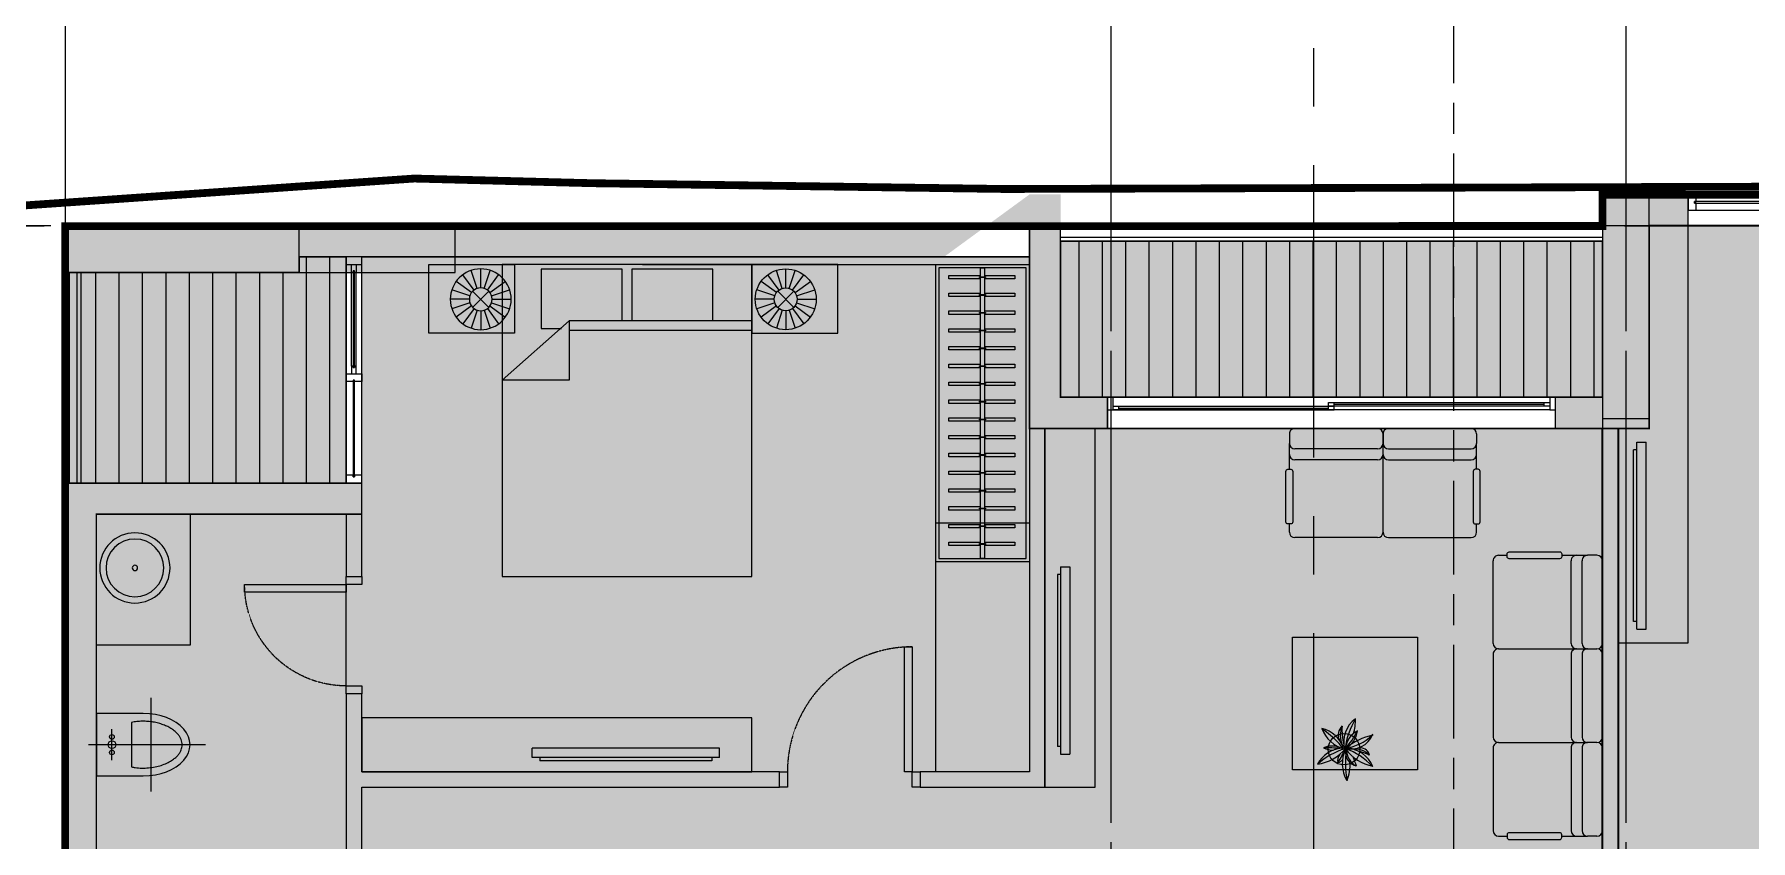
# Model space of a CAD drawing. Header units: millimetres. Extents: x -100356 to 314685, y 446 to 1273965.
# Drawn here: x 32044 to 43041, y 1032189 to 1037358 of the extents above; entities that cross this region are included whole.
import ezdxf
from ezdxf.enums import TextEntityAlignment as Align

# ---------------------------------------------------------------- set-up
doc = ezdxf.new("R2010")
doc.units = ezdxf.units.MM
for name, pattern in [('CENTER', [2, 1.25, -0.25, 0.25, -0.25]), ('CENTER2', [28.575, 19.05, -3.175, 3.175, -3.175]), ('Dash', [6, 3, -3]), ('DASHED2', [0.375, 0.25, -0.125]), ('Kume - Grid Line', [10.5, 6, -1.25, 2, -1.25]), ('VL3 - tb$0$$4$HIDDEN', [0.375, 0.25, -0.125]), ('VL3 - tb$0$HIDDEN', [0.375, 0.25, -0.125])]:
    doc.linetypes.add(name, pattern=pattern)
for name, color, linetype, lineweight in [('@ color hatch', 7, 'Continuous', 13), ('A-_ANOT----_D', 7, 'Continuous', 5), ('A.Axis', 251, 'CENTER2', 13), ('A1 - dp$0$TUONG 2', 2, 'Continuous', 25), ('GJ', 1, 'Continuous', 13), ('Hatch-wall', 251, 'Continuous', 5), ('LC.HA', 250, 'Continuous', 9), ('LGI', 250, 'CENTER', 9), ('VL2 - tb$0$A.Door', 4, 'Continuous', 13), ('VL2 - tb$0$A.HACH 250', 250, 'Continuous', 5), ('VL2 - tb$0$CUA', 5, 'Continuous', 9), ('VL2 - tb$0$KHCUA', 3, 'Continuous', 13), ('VL2 - tb$0$TUONG 2', 2, 'Continuous', 35), ('VL3 - tb$0$$2$CUA', 5, 'Continuous', 9), ('VL3 - tb$0$$7$FURNITURE', 8, 'Continuous', 5), ('VL3 - tb$0$A.Door', 4, 'Continuous', 13), ('VL3 - tb$0$A.HACH 250', 250, 'Continuous', 5), ('VL3 - tb$0$CUA', 5, 'Continuous', 9), ('VL3 - tb$0$FURNITURE', 7, 'Continuous', 5), ('VL3 - tb$0$TUONG 2', 2, 'Continuous', 35)]:
    doc.layers.add(name, color=color, linetype=linetype, lineweight=lineweight)
doc.layers.add('STR', color=7, linetype='Continuous')
doc.styles.add('VL2 - tb$0$GHICHU-C', font='Font - TrueType - Arial.ttf', dxfattribs={"width": 0.7})

# ---------------------------------------------------------------- blocks, each defined once
blk = doc.blocks.new('grid tower')
at = {"layer": 'A.Axis', "linetype": 'Kume - Grid Line', "lineweight": 9, "ltscale": 100}
for p, q in [((33501, 38386.8, 0), (33501, -18372.7, 0)), ((32399.8, -18372.7), (32399.8, 9799.9)), ((35699.8, -18372.7), (35699.8, 9799.9)), ((42399.8, -18372.7), (42399.8, 9799.9)), ((48341.2, -11100.1), (-14918.8, -11100.1))]:
    blk.add_line(p, q, dxfattribs=at)
blk = doc.blocks.new('*U296')
at = {"layer": 'VL3 - tb$0$FURNITURE'}
for p, q in [((0, 100), (3471, 100)), ((0, 75), (3471, 75)), ((0, 25), (3471, 25)), ((0, 0), (3471, 0))]:
    blk.add_line(p, q, dxfattribs=at)
blk = doc.blocks.new('VL3 - tb$0$A$C4E823157')
for p, q in [((-600, 20), (-600, 80)), ((-600, 80), (600, 80)), ((-600, 20), (600, 20)), ((-551, 20), (-551, 0)), ((-551, 0), (551, 0)), ((551, 20), (551, 0)), ((600, 20), (600, 80))]:
    blk.add_line(p, q)
blk = doc.blocks.new('*U167')
at = {"layer": 'VL3 - tb$0$$7$FURNITURE'}
for points in [[(0, 600), (0, 0), (1904, 0), (1904, 600)], [(1884, 580), (1884, 20), (20, 20), (20, 580)]]:
    blk.add_lwpolyline(points, close=True, dxfattribs=at)
at = {"layer": 'VL3 - tb$0$$7$FURNITURE', "ltscale": 6}
for points in [[(91, 313), (91, 515), (69, 515), (69, 313)], [(205, 313), (205, 515), (183, 515), (183, 313)], [(319, 313), (319, 515), (297, 515), (297, 313)], [(433, 313), (433, 515), (411, 515), (411, 313)], [(547, 313), (547, 515), (525, 515), (525, 313)], [(661, 313), (661, 515), (639, 515), (639, 313)], [(775, 313), (775, 515), (753, 515), (753, 313)], [(889, 313), (889, 515), (867, 515), (867, 313)], [(1003, 313), (1003, 515), (981, 515), (981, 313)], [(1117, 313), (1117, 515), (1095, 515), (1095, 313)], [(1231, 313), (1231, 515), (1209, 515), (1209, 313)], [(1345, 313), (1345, 515), (1323, 515), (1323, 313)], [(1459, 313), (1459, 515), (1437, 515), (1437, 313)], [(1573, 313), (1573, 515), (1551, 515), (1551, 313)], [(1687, 313), (1687, 515), (1665, 515), (1665, 313)], [(1801, 313), (1801, 515), (1779, 515), (1779, 313)], [(69, 287), (69, 92), (91, 92), (91, 287)], [(183, 287), (183, 92), (205, 92), (205, 287)], [(297, 287), (297, 92), (319, 92), (319, 287)], [(411, 287), (411, 92), (433, 92), (433, 287)], [(525, 287), (525, 92), (547, 92), (547, 287)], [(639, 287), (639, 92), (661, 92), (661, 287)], [(753, 287), (753, 92), (775, 92), (775, 287)], [(867, 287), (867, 92), (889, 92), (889, 287)], [(981, 287), (981, 92), (1003, 92), (1003, 287)], [(1095, 287), (1095, 92), (1117, 92), (1117, 287)], [(1209, 287), (1209, 92), (1231, 92), (1231, 287)], [(1323, 287), (1323, 92), (1345, 92), (1345, 287)], [(1437, 287), (1437, 92), (1459, 92), (1459, 287)], [(1551, 287), (1551, 92), (1573, 92), (1573, 287)], [(1665, 287), (1665, 92), (1687, 92), (1687, 287)], [(1779, 287), (1779, 92), (1801, 92), (1801, 287)]]:
    blk.add_lwpolyline(points, dxfattribs=at)
for points in [[(1884, 287), (1884, 313), (20, 313), (20, 287)], [(83, 319), (78, 319), (78, 280), (83, 280)], [(197, 319), (192, 319), (192, 280), (197, 280)], [(311, 319), (306, 319), (306, 280), (311, 280)], [(425, 319), (420, 319), (420, 280), (425, 280)], [(539, 319), (534, 319), (534, 280), (539, 280)], [(653, 319), (648, 319), (648, 280), (653, 280)], [(767, 319), (762, 319), (762, 280), (767, 280)], [(881, 319), (876, 319), (876, 280), (881, 280)], [(995, 319), (990, 319), (990, 280), (995, 280)], [(1109, 319), (1104, 319), (1104, 280), (1109, 280)], [(1223, 319), (1218, 319), (1218, 280), (1223, 280)], [(1337, 319), (1332, 319), (1332, 280), (1337, 280)], [(1451, 319), (1446, 319), (1446, 280), (1451, 280)], [(1565, 319), (1560, 319), (1560, 280), (1565, 280)], [(1679, 319), (1674, 319), (1674, 280), (1679, 280)], [(1793, 319), (1788, 319), (1788, 280), (1793, 280)]]:
    blk.add_lwpolyline(points, close=True, dxfattribs=at)
blk = doc.blocks.new('VL3 - tb$0$$1$Bed 1600')
at = {"layer": 'VL3 - tb$0$$7$FURNITURE', "linetype": 'Continuous'}
for p, q in [((2, -80), (2, 0)), ((2, 0), (66, 0)), ((12, -1.2), (32.8, -1.2)), ((12, -14.4), (12, -1.2)), ((32.8, -1.2), (32.8, -14.4)), ((35.2, -1.2), (56, -1.2)), ((35.2, -14.4), (35.2, -1.2)), ((56, -1.2), (56, -16.4)), ((66, 0), (66, -80)), ((2, -14.4), (48.8, -14.4)), ((48.8, -16.8), (2, -16.8)), ((66, -29.6), (48.8, -14.4)), ((48.8, -14.4), (48.8, -29.6)), ((56, -16.4), (50.8, -16.4)), ((48.8, -29.6), (66, -29.6)), ((66, -80), (2, -80))]:
    blk.add_line(p, q, dxfattribs=at)
blk = doc.blocks.new('*U166')
at = {"layer": 'VL3 - tb$0$$7$FURNITURE'}
for p, q in [((550, 0), (0, 0)), ((0, 0), (0, -439)), ((550, -439), (550, 0)), ((158, -179), (60, -108)), ((174, -163), (103, -65)), ((195, -153), (157, -37)), ((217, -149), (217, -27)), ((240, -153), (278, -37)), ((260, -163), (332, -65)), ((277, -179), (375, -108)), ((148, -200), (32, -162)), ((166, -171), (269, -274)), ((269, -171), (166, -274)), ((287, -200), (403, -162)), ((144, -222), (22, -222)), ((148, -245), (32, -283)), ((158, -265), (60, -337)), ((174, -282), (103, -380)), ((195, -292), (157, -408)), ((217, -296), (217, -418)), ((217, -296), (217, -418)), ((240, -292), (278, -408)), ((260, -282), (332, -380)), ((277, -265), (375, -337)), ((287, -245), (403, -283)), ((291, -222), (412, -222)), ((0, -439), (550, -439))]:
    blk.add_line(p, q, dxfattribs=at)
for radius in [195, 73.2]:
    blk.add_circle((217, -222), radius, dxfattribs=at)
blk = doc.blocks.new('*U164')
at = {"layer": 'VL3 - tb$0$$7$FURNITURE'}
for p, q in [((550, 0), (0, 0)), ((0, 0), (0, -439)), ((550, -439), (550, 0)), ((158, -179), (60, -108)), ((174, -163), (103, -65)), ((195, -153), (157, -37)), ((217, -149), (217, -27)), ((240, -153), (278, -37)), ((260, -163), (332, -65)), ((277, -179), (375, -108)), ((148, -200), (32, -162)), ((166, -171), (269, -274)), ((269, -171), (166, -274)), ((287, -200), (403, -162)), ((144, -222), (22, -222)), ((148, -245), (32, -283)), ((158, -265), (60, -337)), ((174, -282), (103, -380)), ((195, -292), (157, -408)), ((217, -296), (217, -418)), ((217, -296), (217, -418)), ((240, -292), (278, -408)), ((260, -282), (332, -380)), ((277, -265), (375, -337)), ((287, -245), (403, -283)), ((291, -222), (412, -222)), ((0, -439), (550, -439))]:
    blk.add_line(p, q, dxfattribs=at)
for radius in [195, 73.2]:
    blk.add_circle((217, -222), radius, dxfattribs=at)
blk = doc.blocks.new('VL3 - tb$0$$1$A$C6FE626A3')
at = {"layer": 'VL3 - tb$0$$7$FURNITURE'}
for p, q in [((-90, 606), (-150, 606)), ((-150, -594), (-150, 606)), ((-90, -594), (-90, 606)), ((-90, 557), (-70, 557)), ((-70, -545), (-70, 557)), ((-90, -545), (-70, -545)), ((-90, -594), (-150, -594))]:
    blk.add_line(p, q, dxfattribs=at)
blk = doc.blocks.new('*U298')
for points in [[(-700, 100), (-750, 100), (-750, 0), (-700, 0)], [(-50, 0), (-100, 0), (-100, -650), (-50, -650)], [(0, 100), (-50, 100), (-50, 0), (0, 0)]]:
    blk.add_lwpolyline(points, close=True)
at = {"linetype": 'VL3 - tb$0$$4$HIDDEN'}
blk.add_arc((-50, 0), 650, 180, 270, dxfattribs=at)
blk = doc.blocks.new('VL3 - tb$0$$1$A$C4168242D')
at = {"layer": 'VL3 - tb$0$$7$FURNITURE'}
for points in [[(300, 750), (300, 0)], [(0, 400), (600, 400)], [(100, 350), (100, 50), (500, 50), (500, 350)], [(157, 276), (443, 276)], [(400, 150), (200, 150)]]:
    blk.add_lwpolyline(points, dxfattribs=at)
for centre, radius in [((250, 150), 15), ((300, 150), 25), ((350, 150), 15)]:
    blk.add_circle(centre, radius, dxfattribs=at)
blk.add_ellipse((300, 350), major_axis=(0, 300), ratio=0.666667, start_param=4.712389, end_param=7.853982, dxfattribs=at)
blk.add_open_spline([(443, 276), (444, 283), (446, 291), (449, 313), (450, 328), (450, 356), (450, 370), (447, 399), (445, 413), (440, 440), (437, 453), (428, 478), (424, 490), (413, 512), (408, 522), (396, 540), (391, 547), (380, 560), (374, 566), (363, 576), (357, 580), (346, 588), (340, 591), (328, 595), (323, 597), (311, 599), (306, 600), (295, 600), (289, 600), (278, 597), (273, 596), (261, 591), (255, 588), (244, 581), (238, 577), (226, 567), (221, 561), (210, 548), (204, 541), (194, 525), (189, 517), (180, 499), (176, 489), (169, 469), (165, 459), (160, 437), (157, 426), (153, 404), (152, 392), (150, 369), (150, 357), (150, 333), (151, 321), (153, 298), (155, 287), (157, 276)], degree=3, knots=[4.428595, 4.428595, 4.428595, 4.428595, 4.521718, 4.521718, 4.681946, 4.681946, 4.842175, 4.842175, 5.002403, 5.002403, 5.162632, 5.162632, 5.32286, 5.32286, 5.483089, 5.483089, 5.615862, 5.615862, 5.748636, 5.748636, 5.88141, 5.88141, 6.014184, 6.014184, 6.146958, 6.146958, 6.279732, 6.279732, 6.412506, 6.412506, 6.545279, 6.545279, 6.678053, 6.678053, 6.810827, 6.810827, 6.943601, 6.943601, 7.076375, 7.076375, 7.209149, 7.209149, 7.341922, 7.341922, 7.474696, 7.474696, 7.60747, 7.60747, 7.740244, 7.740244, 7.873018, 7.873018, 8.005792, 8.005792, 8.137776, 8.137776, 8.137776, 8.137776], dxfattribs=at)
blk = doc.blocks.new('VL3 - tb$0$$1$A$C722D3D91')
at = {"layer": 'VL3 - tb$0$$7$FURNITURE', "ltscale": 0.07}
for radius in [225, 185, 17]:
    blk.add_circle((0, 0), radius, dxfattribs=at)
blk = doc.blocks.new('*U436')
at = {"layer": 'VL3 - tb$0$FURNITURE'}
for p, q in [((0, 100), (1350, 100)), ((0, 75), (1350, 75)), ((0, 25), (1350, 25)), ((0, 0), (1350, 0))]:
    blk.add_line(p, q, dxfattribs=at)
blk = doc.blocks.new('*U299')
at = {"layer": 'VL3 - tb$0$A.Door', "ltscale": 0.5}
for p, q in [((1400, 65), (2000, 65)), ((1400, 35), (2000, 35))]:
    blk.add_line(p, q, dxfattribs=at)
for points in [[(650, 0), (2100, 0), (2100, 100), (650, 100)], [(2050, 100), (2050, 0), (2100, 0), (2100, 100)]]:
    blk.add_lwpolyline(points, close=True, dxfattribs=at)
for points in [[(700, 55), (700, 100), (650, 100), (650, 0), (700, 0), (700, 45), (690, 45), (690, 55), (700, 55)], [(1300, 55), (1300, 100), (1350, 100), (1350, 0), (1300, 0), (1300, 45), (1310, 45), (1310, 55), (1300, 55)], [(1400, 55), (1400, 65), (1350, 65), (1350, 35), (1400, 35), (1400, 45), (1390, 45), (1390, 55), (1400, 55)], [(2000, 55), (2000, 65), (2050, 65), (2050, 35), (2000, 35), (2000, 45), (2010, 45), (2010, 55), (2000, 55)]]:
    blk.add_lwpolyline(points, dxfattribs=at)
at = {"layer": 'VL3 - tb$0$A.HACH 250', "ltscale": 0.5}
for points in [[(690, 45), (1310, 45), (1310, 55), (690, 55)], [(1390, 45), (2010, 45), (2010, 55), (1390, 55)]]:
    blk.add_lwpolyline(points, close=True, dxfattribs=at)
blk = doc.blocks.new('*U159')
for points in [[(0, 100), (50, 100), (50, 0), (0, 0)], [(50, 0), (100, 0), (100, -800), (50, -800)], [(850, 100), (900, 100), (900, 0), (850, 0)]]:
    blk.add_lwpolyline(points, close=True)
at = {"linetype": 'VL3 - tb$0$HIDDEN'}
blk.add_arc((50, 0), 800, 270, 0, dxfattribs=at)
blk = doc.blocks.new('VL2 - tb$0$A$C6FE626A3')
for p, q in [((-90, 606), (-150, 606)), ((-150, -594), (-150, 606)), ((-90, -594), (-90, 606)), ((-90, 557), (-70, 557)), ((-70, -545), (-70, 557)), ((-90, -545), (-70, -545)), ((-90, -594), (-150, -594))]:
    blk.add_line(p, q)
blk = doc.blocks.new('VL2 - tb$0$cua so 1')
at = {"layer": 'VL2 - tb$0$A.Door', "ltscale": 0.5}
for p, q in [((1400, 65), (2000, 65)), ((1400, 35), (2000, 35))]:
    blk.add_line(p, q, dxfattribs=at)
for points in [[(0, 0), (2100, 0), (2100, 100), (0, 100)], [(2050, 100), (2050, 0), (2100, 0), (2100, 100)]]:
    blk.add_lwpolyline(points, close=True, dxfattribs=at)
for points in [[(50, 55), (50, 100), (0, 100), (0, 0), (50, 0), (50, 45), (40, 45), (40, 55), (50, 55)], [(1300, 55), (1300, 100), (1350, 100), (1350, 0), (1300, 0), (1300, 45), (1310, 45), (1310, 55), (1300, 55)], [(1400, 55), (1400, 65), (1350, 65), (1350, 35), (1400, 35), (1400, 45), (1390, 45), (1390, 55), (1400, 55)], [(2000, 55), (2000, 65), (2050, 65), (2050, 35), (2000, 35), (2000, 45), (2010, 45), (2010, 55), (2000, 55)]]:
    blk.add_lwpolyline(points, dxfattribs=at)
at = {"layer": 'VL2 - tb$0$A.HACH 250', "ltscale": 0.5}
for points in [[(40, 45), (1310, 45), (1310, 55), (40, 55)], [(1390, 45), (2010, 45), (2010, 55), (1390, 55)]]:
    blk.add_lwpolyline(points, close=True, dxfattribs=at)
blk = doc.blocks.new('VL2 - tb$0$sofa 1')
for p, q in [((0, -530), (0, 0)), ((35, 35), (96, 35)), ((261, 35), (96, 35)), ((131, -530), (131, 0)), ((201, -530), (201, 0)), ((665, 35), (611, 35)), ((700, -530), (700, 0)), ((0, -600), (0, -1130)), ((35, -565), (96, -565)), ((665, -565), (96, -565)), ((131, -1130), (131, -600)), ((201, -1130), (201, -600)), ((700, -1130), (700, -600)), ((0, -1200), (0, -1730)), ((665, -1165), (35, -1165)), ((131, -1200), (131, -1730)), ((201, -1200), (201, -1730)), ((700, -1200), (700, -1730)), ((35, -1765), (96, -1765)), ((261, -1765), (96, -1765)), ((665, -1765), (611, -1765)), ((806, -1913), (806, -1966)), ((1371, -1878), (841, -1878)), ((1406, -1913), (1406, -2543)), ((1406, -1913), (1406, -2482)), ((1441, -1878), (1971, -1878)), ((2006, -1913), (2006, -1966)), ((806, -2316), (806, -2482)), ((1371, -2377), (841, -2377)), ((1441, -2377), (1971, -2377)), ((2006, -2316), (2006, -2482)), ((806, -2543), (806, -2482)), ((1371, -2447), (841, -2447)), ((1406, -2543), (1406, -2482)), ((1441, -2447), (1971, -2447)), ((2006, -2543), (2006, -2482)), ((1371, -2578), (841, -2578)), ((1441, -2578), (1971, -2578))]:
    blk.add_line(p, q)
for points in [[(598, 57), (275, 57, 0.414214), (261, 44), (261, 26, 0.414214), (275, 13), (598, 13, 0.414214), (611, 26), (611, 44, 0.414214)], [(598, -1787), (275, -1787, -0.414214), (261, -1774), (261, -1756, -0.414214), (275, -1743), (598, -1743, -0.414214), (611, -1756), (611, -1774, -0.414214)], [(784, -1979), (784, -2303, 0.414214), (797, -2316), (815, -2316, 0.414214), (828, -2303), (828, -1979, 0.414214), (815, -1966), (797, -1966, 0.414214)], [(2028, -1979), (2028, -2303, -0.414214), (2015, -2316), (1997, -2316, -0.414214), (1984, -2303), (1984, -1979, -0.414214), (1997, -1966), (2015, -1966, -0.414214)]]:
    blk.add_lwpolyline(points, format="xyb", close=True)
blk.add_lwpolyline([(1986, -1240), (1186, -1240), (1186, -390), (1986, -390)], close=True)
blk.add_circle((1656, -522), 101)
for centre, radius, start, end in [((35, 0), 35, 90, 180), ((96, 0), 35, 0, 90), ((166, 0), 35, 0, 90), ((665, 0), 35, 0, 90), ((1837, -416), 220, 154.7196, 185.6674), ((928, -443), 719, 353.8852, 9.76), ((1451, -429), 216, 334.191, 29.7589), ((1417, -689), 282, 36.0102, 78.7514), ((1652, -333), 197, 203.5569, 265.5928), ((1792, -115), 435, 223.0584, 250.3682), ((1560, -500), 86.5, 349.0123, 78.5733), ((1182, -603), 437, 17.5499, 25.3147), ((1509, -529), 134, 4.8141, 58.0945), ((1868, -708), 286, 98.611, 140.85), ((1987, -650), 361, 143.9758, 159.4862), ((1503, -63), 485, 287.6158, 311.4256), ((1710, -495), 60.6, 103.0214, 137.1627), ((1652, -333), 197, 275.3509, 331.9516), ((1635, -448), 62.6, 321.0444, 10.8834), ((35, -530), 35, 180, 270), ((96, -530), 35, 270, 0), ((166, -530), 35, 270, 0), ((665, -530), 35, 270, 0), ((1609, -668), 145, 72.5643, 160.5658), ((1376, -190), 433, 282.8237, 308.4584), ((1695, -837), 314, 99.6289, 133.8517), ((1585, -395), 128, 224.3745, 278.3611), ((1855, 391), 947, 247.585, 253.6645), ((1553, -469), 61.8, 195.6468, 282.6443), ((1717, -656), 148, 117.6391, 173.4927), ((1498, -507), 151, 298.6711, 351.4448), ((1917, -797), 380, 135.3527, 155.2401), ((1470, -567), 188, 307.0526, 13.6398), ((1152, -459), 502, 329.2774, 351.9041), ((1837, -416), 220, 208.0633, 209.2303), ((1601, -726), 209, 19.8532, 75.8716), ((2213, -67), 719, 219.2619, 234.5537), ((1838, -471), 188, 198.2679, 257.7577), ((1524, -610), 156, 337.1601, 24.0107), ((1783, 750), 1281, 265.498, 270.09), ((1731, -400), 142, 252.6029, 293.2685), ((1717, -678), 163, 64.7044, 87.5627), ((35, -600), 35, 90, 180), ((96, -600), 35, 0, 90), ((166, -600), 35, 0, 90), ((665, -600), 35, 0, 90), ((1868, -708), 286, 162.1417, 181.7779), ((1315, -645), 354, 355.9263, 14.9396), ((1615, -613), 78.4, 311.9837, 25.4724), ((35, -1130), 35, 180, 270), ((35, -1200), 35, 90, 180), ((96, -1130), 35, 270, 0), ((96, -1200), 35, 0, 90), ((166, -1130), 35, 270, 0), ((166, -1200), 35, 0, 90), ((665, -1130), 35, 270, 0), ((665, -1200), 35, 0, 90), ((35, -1730), 35, 180, 270), ((96, -1730), 35, 270, 0), ((166, -1730), 35, 270, 0), ((665, -1730), 35, 270, 0), ((841, -1913), 35, 90, 180), ((1371, -1913), 35, 0, 90), ((1441, -1913), 35, 90, 180), ((1971, -1913), 35, 0, 90), ((841, -2412), 35, 90, 180), ((1371, -2412), 35, 0, 90), ((1441, -2412), 35, 90, 180), ((1971, -2412), 35, 0, 90), ((841, -2482), 35, 90, 180), ((1371, -2482), 35, 0, 90), ((1441, -2482), 35, 90, 180), ((1971, -2482), 35, 0, 90), ((841, -2543), 35, 180, 270), ((1371, -2543), 35, 270, 0), ((1441, -2543), 35, 180, 270), ((1971, -2543), 35, 270, 0)]:
    blk.add_arc(centre, radius, start, end)
blk = doc.blocks.new('*U297')
for p, q in [((50, 0), (1999, 0)), ((100, 0), (100, -30)), ((1949, 0), (1949, -30)), ((1999, 0), (1999, -30)), ((50, -30), (1999, -30)), ((1949, -35), (1949, -65)), ((1949, -35), (3898, -35)), ((1949, -65), (3898, -65)), ((1999, -35), (1999, -65)), ((3848, -35), (3848, -65))]:
    blk.add_line(p, q)
at = {"color": 8}
for p, q in [((100, -15), (1949, -15)), ((1999, -50), (3848, -50))]:
    blk.add_line(p, q, dxfattribs=at)
for points in [[(0, 0), (50, 0), (50, -110), (0, -110)], [(3898, 0), (3948, 0), (3948, -110), (3898, -110)]]:
    blk.add_lwpolyline(points, close=True)
for points in [[(3898, 0), (50, 0)], [(3898, -110), (50, -110)]]:
    blk.add_lwpolyline(points)
at = {"layer": 'VL2 - tb$0$KHCUA', "style": 'VL2 - tb$0$GHICHU-C', "flags": 1}
for tag, p in [('KICH_THUOC', (450, -300)), ('TEN_CUA', (450, -184)), ('QUI_CACH', (450, -421))]:
    blk.add_attdef(tag, text='', height=50, dxfattribs=at).set_placement(p, align=Align.MIDDLE)
blk = doc.blocks.new('VL6 - revised')
at = {"layer": '@ color hatch', "ltscale": 0.5}
h = blk.add_hatch(color=171, dxfattribs=at)
h.dxf.hatch_style = 1
h.paths.add_polyline_path([(110393, 150), (110393, 900), (109993, 900), (109993, 1720), (110393, 1720), (110393, 9600), (107593, 9600), (107593, 8300), (103621, 8300), (103621, 9400), (101851, 9400), (101851, 9400), (99343, 9400), (99343, 7750), (97643, 7750), (97643, 3200), (98343, 3200), (98343, 2700), (97643, 2700), (97643, 300), (98943, 300), (98943, 200), (101343, 200), (101343, 2050), (103743, 2050), (103743, 150)])
h.paths.add_polyline_path([(107293, 8500), (103821, 8500), (103821, 9500), (107293, 9500)], flags=17)
h.paths.add_polyline_path([(101543, 1850), (103543, 1850), (103543, 0), (101543, 0)])
h.paths.add_polyline_path([(97443, 9300), (98943, 9300), (98943, 9400), (99243, 9400), (99243, 7950), (97443, 7950)])
at = {"layer": 'Hatch-wall', "ltscale": 0.5}
h = blk.add_hatch(color=256, dxfattribs=at)
h.dxf.hatch_style = 1
h.paths.add_polyline_path([(101343, 4800), (101343, 200), (97643, 200), (97643, 600), (97443, 600), (97443, 0), (101543, 0), (101543, 1850), (102143, 1850), (102143, 2050), (101443, 2050), (101443, 4800), (102043, 4800), (102043, 4900), (101323, 4900), (101323, 4800)])
h.paths.add_polyline_path([(100223, 4800), (100223, 3200), (98463, 3200), (98463, 3200), (97643, 3200), (97643, 3700), (97443, 3700), (97443, 2700), (98343, 2700), (98343, 3100), (100323, 3100), (100323, 4800), (100423, 4800), (100423, 4900), (100091, 4900), (100091, 4800)], flags=17)
h.paths.add_polyline_path([(97643, 3100), (98243, 3100), (98243, 2800), (97643, 2800)], flags=16)
h.paths.add_polyline_path([(108693, 1950), (107293, 1950), (107293, 2150), (107393, 2150), (107393, 2052), (108293, 2052), (108293, 2900), (108393, 2900), (108393, 2050), (108793, 2050), (108793, 150), (110393, 150), (110393, 900), (109993, 900), (109993, 1720), (110393, 1720), (110393, 9800), (110593, 9800), (110593, 0), (105793, 0), (105793, 150), (105893, 150), (105993, 150), (108693, 150)])
h.paths.add_polyline_path([(110093, 1000), (110093, 1620), (110393, 1620), (110393, 1000)], flags=16)
h.paths.add_polyline_path([(110393, 3850), (110393, 3750), (108393, 3750), (108393, 3650), (108293, 3650), (108293, 3850)], flags=17)
h.paths.add_polyline_path([(104043, 2050), (102943, 2050), (102943, 1850), (103543, 1850), (103543, 200), (103543, 0), (104493, 0), (104493, 150), (103743, 150), (103743, 1950), (104043, 1950)])
h.paths.add_polyline_path([(106993, 8500), (107293, 8500), (107293, 8300), (106993, 8300)], flags=17)
h.paths.add_polyline_path([(107293, 8300), (107593, 8300), (107593, 9600), (107843, 9600), (107843, 9800), (107293, 9800)])
h.paths.add_polyline_path([(98943, 9600), (103621, 9600), (103621, 9400), (98943, 9400)], flags=16)
edge = h.paths.add_edge_path()
edge.add_line((99243, 6600), (99243, 4900))
edge.add_line((99243, 4900), (97643, 4900))
edge.add_line((97643, 4900), (97643, 7750))
edge.add_line((97643, 7750), (99243, 7750))
edge.add_line((99243, 7750), (99243, 7350))
edge.add_line((99243, 7350), (99343, 7350))
edge.add_line((99343, 7350), (99343, 7950))
edge.add_line((99343, 7950), (97443, 7950))
edge.add_line((97443, 7950), (97443, 4400))
edge.add_line((97443, 4400), (97643, 4400))
edge.add_line((97643, 4400), (97643, 4800))
edge.add_line((97643, 4800), (99421, 4800))
edge.add_line((99421, 4800), (99421, 4900))
edge.add_line((99421, 4900), (99343, 4900))
edge.add_line((99343, 4900), (99343, 6000))
edge.add_line((99343, 6000), (102021, 6000))
edge.add_line((102021, 6000), (102021, 6100))
edge.add_line((102021, 6100), (99343, 6100))
edge.add_line((99343, 6100), (99343, 6600))
edge.add_line((103621, 8800), (103621, 9800))
edge.add_line((103621, 9800), (103621, 6100))
edge.add_line((103621, 6100), (102921, 6100))
edge.add_line((102921, 6100), (102921, 6000))
edge.add_line((102921, 6000), (103721, 6000))
edge.add_line((103721, 6000), (103721, 8300))
edge.add_line((103721, 8300), (104121, 8300))
edge.add_line((104121, 8300), (104121, 8500))
edge.add_line((104121, 8500), (103821, 8500))
edge.add_line((103821, 8500), (103821, 9800))
edge.add_line((103821, 9800), (103622, 9800))
h = blk.add_hatch(color=256, dxfattribs=at)
h.dxf.hatch_style = 1
h.paths.add_polyline_path([(104121, 8500), (103821, 8500), (103821, 9600), (103621, 9600), (103621, 8800), (103621, 6100), (102921, 6100), (102921, 6000), (103721, 6000), (103721, 8300), (104121, 8300)])
h = blk.add_hatch(color=256, dxfattribs=at)
h.dxf.hatch_style = 1
h.paths.add_polyline_path([(107393, 3050), (107293, 3050), (107293, 8300), (107393, 8300)])
h = blk.add_hatch(color=256, dxfattribs=at)
h.dxf.hatch_style = 1
h.paths.add_polyline_path([(99343, 6100), (99343, 6600), (99243, 6600), (99243, 4900), (97643, 4900), (97643, 7750), (99243, 7750), (99243, 7350), (99343, 7350), (99343, 7950), (97443, 7950), (97443, 4400), (97643, 4400), (97643, 4800), (99421, 4800), (99421, 4900), (99343, 4900), (99343, 6000), (102101, 6000), (102101, 6100)])
at = {"layer": 'VL3 - tb$0$A.HACH 250'}
h = blk.add_hatch(dxfattribs=at)
h.set_pattern_fill('_USER', color=256, scale=150, angle=270, pattern_type=0)
h.set_pattern_definition([(270, (328837.5, -51870.26), (150, -3e-14), [])])
h.paths.add_polyline_path([(103821, 8500), (103822, 9500), (107293, 9500), (107292, 8500)])
h = blk.add_hatch(dxfattribs=at)
h.set_pattern_fill('_USER', color=256, scale=150, angle=270, pattern_type=0)
h.set_pattern_definition([(270, (322087.5, -51870.26), (150, -3e-14), [])])
h.paths.add_polyline_path([(97542, 7950), (97543, 9300), (98943, 9300), (98943, 9400), (99243, 9400), (99242, 7950)])
at = {"layer": '@ color hatch', "color": 250, "ltscale": 10, "const_width": 10}
blk.add_lwpolyline([(110393, 9600), (107593, 9600), (107593, 8300), (103621, 8300), (103621, 9400), (101851, 9400), (101851, 9400), (99343, 9400), (99343, 7750), (97643, 7750), (97643, 3200), (98343, 3200), (98343, 2700), (97643, 2700), (97643, 300), (98943, 300), (98943, 200), (101343, 200), (101343, 2050), (103743, 2050), (103743, 150), (110393, 150)], dxfattribs=at)
at = {"layer": '@ color hatch', "color": 250, "ltscale": 10, "const_width": 10, "elevation": 0}
for points in [[(107293, 8500), (103821, 8500), (103821, 9500), (107293, 9500)], [(97443, 9300), (98943, 9300), (98943, 9400), (99243, 9400), (99243, 7950), (97443, 7950)]]:
    blk.add_lwpolyline(points, close=True, dxfattribs=at)
at = {"layer": 'A1 - dp$0$TUONG 2', "ltscale": 0.5, "elevation": 0}
for points in [[(107293, 8300), (107593, 8300), (107593, 9600), (107843, 9600), (107843, 9800), (107293, 9800)], [(107393, 3050), (107293, 3050), (107293, 8300), (107393, 8300)]]:
    blk.add_lwpolyline(points, close=True, dxfattribs=at)
at = {"layer": 'A1 - dp$0$TUONG 2', "ltscale": 0.5}
for points in [[(98943, 9600), (103621, 9600), (103621, 9400), (98943, 9400)], [(106993, 8500), (107293, 8500), (107293, 8300), (106993, 8300)]]:
    blk.add_lwpolyline(points, close=True, dxfattribs=at)
for points in [[(99243, 9600), (102943, 9600)], [(102943, 9600), (102943, 9600), (103621, 9600)], [(97443, 7950), (97443, 4900)], [(99343, 6100), (99343, 6600), (99243, 6600), (99243, 4900), (97643, 4900), (97643, 7750), (99243, 7750), (99243, 7350), (99343, 7350), (99343, 7950), (97443, 7950), (97443, 4400), (97643, 4400), (97643, 4800), (99421, 4800), (99421, 4900), (99343, 4900), (99343, 6000), (102021, 6000), (102021, 6100), (99343, 6100), (99343, 6600)]]:
    blk.add_lwpolyline(points, dxfattribs=at)
at = {"layer": 'A1 - dp$0$TUONG 2', "ltscale": 0.5, "elevation": 0}
blk.add_lwpolyline([(103621, 8800), (103622, 9600), (103621, 6100), (102921, 6100), (102921, 6000), (103721, 6000), (103721, 8300), (104121, 8300), (104121, 8500), (103821, 8500), (103821, 9600), (103622, 9600)], dxfattribs=at)
at = {"layer": 'VL2 - tb$0$CUA'}
blk.add_line((109943, 9600, 0), (107843, 9600, 0), dxfattribs=at)
blk.add_lwpolyline([(106993, 8500), (104121, 8500), (104121, 8300), (106993, 8300)], close=True, dxfattribs=at)
at = {"layer": 'VL2 - tb$0$TUONG 2', "ltscale": 0.5, "elevation": 0}
blk.add_lwpolyline([(107393, 8300), (107393, 6125), (107393, 3850), (107393, 3850), (107393, 3050), (107293, 3050), (107293, 6125), (107293, 8300)], dxfattribs=at)
at = {"layer": 'VL3 - tb$0$$2$CUA'}
blk.add_line((99243, 6600), (99243, 7350), dxfattribs=at)
at = {"layer": 'VL3 - tb$0$$7$FURNITURE'}
blk.add_line((101143, 9350), (103621, 9350), dxfattribs=at)
at = {"layer": 'VL3 - tb$0$$7$FURNITURE', "elevation": 0}
blk.add_lwpolyline([(107843, 9600), (107593, 9600), (107593, 8300), (107393, 8300), (107393, 6925), (107843, 6925)], close=True, dxfattribs=at)
at = {"layer": 'VL3 - tb$0$$7$FURNITURE'}
for points in [[(103721, 8300), (103721, 6000), (104043, 6000), (104043, 8300)], [(103021, 7696), (103621, 7696), (103621, 6100), (103021, 6100)], [(99343, 6446), (99343, 6100), (101843, 6100), (101843, 6446)]]:
    blk.add_lwpolyline(points, close=True, dxfattribs=at)
blk.add_lwpolyline([(98243, 7595), (98243, 6910), (97643, 6910), (97643, 7750), (98243, 7750), (98243, 7595)], dxfattribs=at)
at = {"layer": 'VL3 - tb$0$CUA'}
blk.add_line((102943, 9600), (102943, 9600), dxfattribs=at)
at = {"layer": 'VL2 - tb$0$A.Door', "extrusion": (0, 0, -1), "xscale": 0.727272726542854, "yscale": 0.727272726542854, "zscale": -0.727272726542854, "rotation": 180}
blk.add_blockref('*U297', (-104121, 8420), dxfattribs=at)
at = {"layer": 'VL2 - tb$0$TUONG 2', "extrusion": (0, 0, -1), "xscale": -1, "zscale": -1}
blk.add_blockref('VL2 - tb$0$cua so 1', (-107843, 9700, 0), dxfattribs=at)
at = {"layer": 'VL3 - tb$0$$2$CUA', "xscale": -1, "rotation": 270}
blk.add_blockref('*U298', (99243, 7350), dxfattribs=at)
at = {"layer": 'VL3 - tb$0$$7$FURNITURE', "xscale": -1}
for name, p in [('*U166', (100323, 9350)), ('VL2 - tb$0$A$C6FE626A3', (107423, 7607, 0)), ('VL3 - tb$0$$1$A$C722D3D91', (97890, 7406))]:
    blk.add_blockref(name, p, dxfattribs=at)
at = {"layer": 'VL3 - tb$0$$7$FURNITURE', "xscale": -24.99999062500358, "yscale": 24.99999062500358, "zscale": 24.99999062500358}
blk.add_blockref('VL3 - tb$0$$1$Bed 1600', (101893, 9350), dxfattribs=at)
at = {"layer": 'VL3 - tb$0$$7$FURNITURE'}
blk.add_blockref('*U164', (101843, 9350), dxfattribs=at)
at = {"layer": 'VL3 - tb$0$$7$FURNITURE', "xscale": -1, "rotation": 90}
for name, p in [('*U167', (103621, 9350)), ('VL3 - tb$0$$1$A$C6FE626A3', (101041, 6100))]:
    blk.add_blockref(name, p, dxfattribs=at)
at = {"layer": 'VL3 - tb$0$$7$FURNITURE'}
for name, p, rotation in [('VL2 - tb$0$sofa 1', (107293, 5722, 0), 180), ('VL3 - tb$0$$1$A$C4168242D', (97593, 6573), 270)]:
    blk.add_blockref(name, p, dxfattribs=dict(at, rotation=rotation))
at = {"layer": 'VL3 - tb$0$$7$FURNITURE', "extrusion": (5.65041e-18, 5.2756e-19, -1), "xscale": -0.9999999999999977, "zscale": -0.9999999999999977, "rotation": 90.0000169396664}
blk.add_blockref('VL3 - tb$0$A$C4E823157', (-103801, 6812), dxfattribs=at)
at = {"layer": 'VL3 - tb$0$CUA', "rotation": 180}
blk.add_blockref('*U159', (102921, 6100), dxfattribs=at)
at = {"layer": 'VL3 - tb$0$TUONG 2', "xscale": -1}
blk.add_blockref('*U296', (107293, 9500, 0), dxfattribs=at)
at = {"layer": 'VL3 - tb$0$TUONG 2', "rotation": 90}
blk.add_blockref('*U299', (99343, 7300), dxfattribs=at)
at = {"layer": 'VL3 - tb$0$TUONG 2', "xscale": -1, "rotation": 90}
blk.add_blockref('*U436', (97543, 9300, 0), dxfattribs=at)
blk = doc.blocks.new('SITE')
at = {"layer": 'GJ', "color": 2, "linetype": 'DASHED2', "ltscale": 200, "const_width": 50, "elevation": 0}
blk.add_lwpolyline([(-172, -63), (-42869, 0), (-42847, 879), (-42997, 6495), (-42929, 10453), (-42964, 14461), (-42978, 21429), (-50432, 21463), (-51659, 22285), (-51640, 22872), (-51581, 23937), (-51499, 28076), (-51496, 29824), (-50725, 29994), (-51513, 40959), (-52452, 41020), (-52589, 42419), (-48449, 42705), (-47306, 42675), (-44664, 42638), (-38719, 42656)], dxfattribs=at)
blk = doc.blocks.new('X-GRID')
at = {"layer": 'LGI', "ltscale": 1500}
for p, q in [((-8000, 49486.8), (-8000, -7272.6)), ((-10000, -7272.6), (-10000, 20900)), ((-6700, -7272.6), (-6700, 20900)), ((0, -7272.6), (0, 20900)), ((5008.8, 0), (-57318.6, 0))]:
    blk.add_line(p, q, dxfattribs=at)
blk = doc.blocks.new('f23 grid column')
at = {"layer": 'LC.HA'}
h = blk.add_hatch(color=256, dxfattribs=at)
h.dxf.hatch_style = 1
h.paths.add_polyline_path([(-26555, 11238), (-26855, 11238), (-26855, 9803), (-26555, 9803)])
h = blk.add_hatch(color=256, dxfattribs=at)
h.dxf.hatch_style = 1
h.paths.add_polyline_path([(-34205, 10738), (-34205, 11038), (-36705, 11038), (-36705, 10738)])
at = {"layer": 'STR', "ltscale": 1000, "elevation": 0}
for points in [[(-26555, 11238), (-26855, 11238), (-26855, 9803), (-26555, 9803)], [(-34205, 10738), (-34205, 11038), (-36705, 11038), (-36705, 10738)]]:
    blk.add_lwpolyline(points, close=True, dxfattribs=at)
at = {"rotation": 180}
blk.add_blockref('X-GRID', (-36705, 11038, 0), dxfattribs=at)

msp = doc.modelspace()

# ---------------------------------------------------------------- linework, layer by layer
at = {"color": 3, "linetype": 'Dash', "ltscale": 30, "const_width": 50, "elevation": 0}
msp.add_lwpolyline([(43615.9, 1017328.9), (42398.1, 1017328.9), (42398.1, 1017328.9), (42141.8, 1017329.1), (42140.2, 1025030.1), (38940.9, 1025028.8), (38940.9, 1026528.8), (32240.9, 1026528.8), (32240.9, 1036128.8), (42090.9, 1036129.1), (42090.9, 1036329.1), (48840.3, 1036328.8)], dxfattribs=at)

# ---------------------------------------------------------------- block references
msp.add_blockref('f23 grid column', (68945.9, 1025093.5, 0))
at = {"layer": 'A-_ANOT----_D', "rotation": 180}
msp.add_blockref('grid tower', (74640.7, 1025031.8, 0), dxfattribs=at)
at = {"layer": 'A1 - dp$0$TUONG 2'}
msp.add_blockref('VL6 - revised', (-65202, 1026531.8, 0), dxfattribs=at)
at = {"layer": 'GJ'}
msp.add_blockref('SITE', (82927, 993728.7, 0), dxfattribs=at)

doc.saveas('drawing.dxf')
